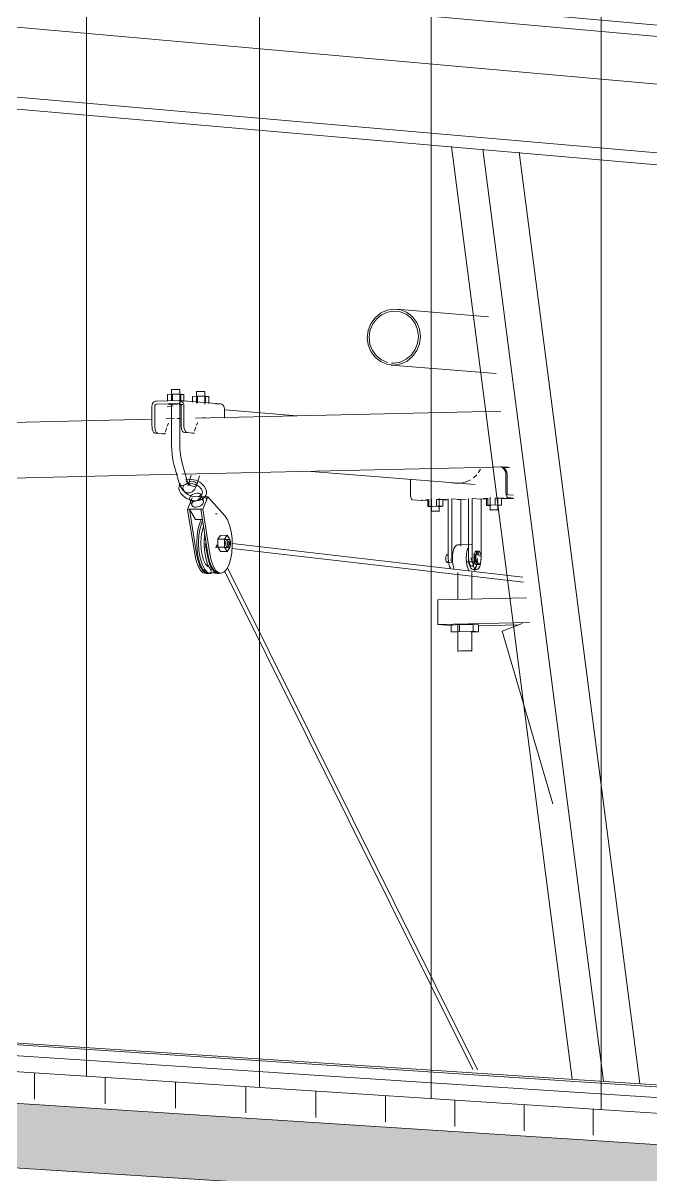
# Model space of a CAD drawing. Header units: inches. Extents: x -2804 to 58974, y -36095 to 66.
# Drawn here: x 58959.97261 to 58959.98076, y 66.03613 to 66.05106 of the extents above; entities that cross this region are included whole.
import ezdxf

# ---------------------------------------------------------------- set-up
doc = ezdxf.new("R2010")
doc.units = ezdxf.units.IN
doc.header["$MEASUREMENT"] = 0
for name, color, linetype, lineweight in [('A-GLAZ-CURT', 52, 'Continuous', 9), ('A-ROOF', 132, 'Continuous', 13), ('A-WALL-PATT', 111, 'Continuous', 13), ('L-SITE-WALL', 31, 'Continuous', 13), ('Q-SPCQ', 91, 'Continuous', 9), ('S-BEAM', 12, 'Continuous', 9)]:
    doc.layers.add(name, color=color, linetype=linetype, lineweight=lineweight)

# ---------------------------------------------------------------- blocks, each defined once
blk = doc.blocks.new('FP_69-Looking North East Copy 1')
at = {"layer": 'A-WALL-PATT', "lineweight": 9}
for p, q in [((31214.04957954965, 66.03740949605503), (31214.04957954965, 66.07802352331925)), ((31214.05182182536, 66.03726365422342), (31214.05182182536, 66.077719346713)), ((31214.0540466858, 66.03711894511163), (31214.0540466858, 66.07741753257635)), ((31214.05625433315, 66.03697535557458), (31214.05625433315, 66.07711805349274))]:
    blk.add_line(p, q, dxfattribs=at)
blk = doc.blocks.new('FP_93-Looking North East Copy 1')
at = {"layer": 'A-WALL-PATT', "lineweight": 9}
for p, q in [((31214.04890606316, 66.03711179669156), (31214.04890606316, 66.03745328151052)), ((31214.04982168903, 66.03705278568347), (31214.04982168903, 66.03739372751164)), ((31214.05073440764, 66.03699396204274), (31214.05073440764, 66.03733436260418)), ((31214.05164423292, 66.03693532487854), (31214.05164423292, 66.03727518588914)), ((31214.05255117847, 66.03687687330536), (31214.05255117847, 66.03721619647284)), ((31214.05345525804, 66.0368186064437), (31214.05345525804, 66.03715739346767)), ((31214.05435648509, 66.03676052341925), (31214.05435648509, 66.0370987759913)), ((31214.05525487326, 66.03670262336341), (31214.05525487326, 66.03704034316712)), ((31214.0561504358, 66.03664490541294), (31214.0561504358, 66.03698209412397))]:
    blk.add_line(p, q, dxfattribs=at)

msp = doc.modelspace()

# ---------------------------------------------------------------- hatches: boundary and pattern name
at = {"layer": 'A-ROOF', "lineweight": 5}
msp.add_hatch(color=256, dxfattribs=at).paths.add_polyline_path([(58960.10587731421, 66.02783758485897), (58960.10587731421, 66.02848010404192), (58959.95623789415, 66.03810640896), (58959.95623789413, 66.03724671762201), (58960.10392482617, 66.02796035477628)], flags=0)

# ---------------------------------------------------------------- linework, layer by layer
at = {"layer": 'A-ROOF'}
for p, q in [((58959.95623789416, 66.03810640896003), (58960.1058773142, 66.02848010404192)), ((58960.1058773142, 66.02783758485897), (58959.95623789416, 66.03724671762203))]:
    msp.add_line(p, q, dxfattribs=at)
at = {"layer": 'L-SITE-WALL'}
msp.add_line((58960.11326283816, 66.02831488158535), (58959.93722178512, 66.03976491708126), dxfattribs=at)
at = {"layer": 'Q-SPCQ'}
for p, q in [((58959.97745487587, 66.04735305658834), (58959.97865023276, 66.04725395010063)), ((58959.97874584801, 66.04651713874141), (58959.97738588745, 66.04662815294138)), ((58959.97453896752, 66.04617056652509), (58959.97453896753, 66.0463104534543)), ((58959.97464461984, 66.0463113129957), (58959.97464461984, 66.04558910928426)), ((58959.97486240434, 66.04613520966942), (58959.97486240434, 66.04628436060291)), ((58959.97496800312, 66.04628522017482), (58959.97496800311, 66.046120994739)), ((58959.97463713193, 66.04616767903379), (58959.97434428711, 66.04616085633371)), ((58959.97434428711, 66.04612216324377), (58959.97463713193, 66.04612898022488)), ((58959.97448600346, 66.04624606248706), (58959.97455096802, 66.04624970219909)), ((58959.97448600346, 66.04624606248706), (58959.97448600346, 66.046164173034)), ((58959.97455096802, 66.04624970219909), (58959.97465681255, 66.04625004905843)), ((58959.97455096802, 66.0461656827829), (58959.97455096802, 66.04624970219909)), ((58959.97464297565, 66.04616748473309), (58959.97516841777, 66.04612521936524)), ((58959.97464745121, 66.04615166284144), (58959.97466088478, 66.04615205608832)), ((58959.97465681255, 66.04625004905843), (58959.97469767645, 66.04624675610161)), ((58959.97465681255, 66.04625004905843), (58959.97465681255, 66.0461597673118)), ((58959.97469767645, 66.04624675610161), (58959.97465687859, 66.04624447090848)), ((58959.97469767645, 66.04624675610161), (58959.97469767645, 66.04615736170138)), ((58959.97480947072, 66.0462200063586), (58959.97487442412, 66.04622364197024)), ((58959.97480947072, 66.0462200063586), (58959.97480947072, 66.04614842390009)), ((58959.97487442412, 66.04622364197024), (58959.97498021142, 66.04622398843878)), ((58959.97487442412, 66.04622364197024), (58959.97487442412, 66.04613424069144)), ((58959.97498021142, 66.04622398843878), (58959.97502102928, 66.04622069919179)), ((58959.97498021142, 66.04622398843878), (58959.97498021142, 66.04613375756341)), ((58959.97502102928, 66.04622069919179), (58959.97498027746, 66.04621841875534)), ((58959.97502102928, 66.04622069919179), (58959.97502102928, 66.04613047473714)), ((58959.97428328867, 66.0460949486938), (58959.97428328867, 66.04584990000183)), ((58959.97431988727, 66.04585074695869), (58959.97431988727, 66.0460958001773)), ((58959.97455933571, 66.04609839501725), (58959.97448069842, 66.04608665756822)), ((58959.97455262299, 66.04611490788344), (58959.97450912721, 66.04611840205068)), ((58959.97453896752, 66.04558826314704), (58959.97453896752, 66.04612088941083)), ((58959.97463113365, 66.04611997748576), (58959.97467960296, 66.04611608281856)), ((58959.97466153958, 66.0458586533986), (58959.97466153958, 66.04610374887385)), ((58959.97469815216, 66.0461046006825), (58959.97469815216, 66.04585950067887)), ((58959.97484838194, 66.04593931719992), (58959.97881032957, 66.04603115630842)), ((58959.97511006474, 66.04612419158192), (58959.97516257809, 66.04612541359404)), ((58959.97522355861, 66.04593927055109), (58959.97522355861, 66.04606239169102)), ((58959.97523455194, 66.04604578647132), (58959.97616149171, 66.0459713453642)), ((58959.9697852547, 66.0458219524247), (58959.97428347322, 66.04592622244998)), ((58959.9744701874, 66.0459305505393), (58959.97457801789, 66.04593305008225)), ((58959.97448127759, 66.04583703658616), (58959.97449874684, 66.04587461099496)), ((58959.97461212488, 66.0459338406919), (58959.97466172442, 66.04593499042387)), ((58959.97485946696, 66.045845785229), (58959.97487692804, 66.04588336654291)), ((58959.97494302721, 66.04594577968335), (58959.9749789231, 66.04594290466311)), ((58959.9743604013, 66.0457405792221), (58959.9743237595, 66.04574349791291)), ((58959.97436035628, 66.04574434284471), (58959.97445391904, 66.04573688952085)), ((58959.97445391904, 66.04573688952085), (58959.97441732648, 66.04573604486434)), ((58959.97445391904, 66.04573688952085), (58959.97445657015, 66.04575067805249)), ((58959.97445937486, 66.04576385300162), (58959.97447279004, 66.04581334709444)), ((58959.97473502185, 66.0457495971196), (58959.97470199148, 66.04575223038049)), ((58959.97473860223, 66.04575307563492), (58959.97483212121, 66.04574561946528)), ((58959.97483212121, 66.04574561946528), (58959.97479551467, 66.0457447744863)), ((58959.97483212121, 66.04574561946528), (58959.97483292935, 66.04574998076932)), ((58959.97483757448, 66.04577258800964), (58959.97485098338, 66.04582209134509)), ((58959.97464099573, 66.04508512739696), (58959.97457254287, 66.04532676674226)), ((58959.97890381925, 66.04530923532339), (58959.97466942768, 66.04521262481899)), ((58959.97467438532, 66.04535503174127), (58959.9747437629, 66.04511008106054)), ((58959.97847488761, 66.0450794232042), (58959.97629397731, 66.0452518675405)), ((58959.97854688323, 66.04527922317975), (58959.97851531899, 66.04522929131694)), ((58959.97892134964, 66.04529897609831), (58959.97882454651, 66.04529676798892)), ((58959.97462157351, 66.0452115329941), (58959.96892139895, 66.04508147966165)), ((58959.9746521057, 66.04509393122106), (58959.97464069905, 66.04507328514092)), ((58959.97476415522, 66.04510262275505), (58959.97479292318, 66.04519967434081)), ((58959.9749005812, 66.04519274598381), (58959.97486515596, 66.04507321253551)), ((58959.97763767065, 66.04514751796482), (58959.97763767065, 66.04494630112411)), ((58959.97849512286, 66.04520486746843), (58959.97845421484, 66.04516621974435)), ((58959.97887522695, 66.04497432850388), (58959.97887522695, 66.04521295241945)), ((58959.97888988812, 66.04521178891314), (58959.97888988812, 66.04497317113831)), ((58959.97469494973, 66.04506411083048), (58959.97468978091, 66.04505466447856)), ((58959.97492251414, 66.04494161675976), (58959.97495108566, 66.04486646077432)), ((58959.97896750683, 66.04494192960244), (58959.97889966179, 66.04494728236476)), ((58959.9747471593, 66.04475730843411), (58959.97480692121, 66.04490511980103)), ((58959.9748025218, 66.04481157908666), (58959.97477394367, 66.04488673025526)), ((58959.97498219283, 66.0449202084761), (58959.97488617545, 66.04491803228737)), ((58959.97494230365, 66.04476171577375), (58959.97500658603, 66.04492076133674)), ((58959.97500658603, 66.04492076133674), (58959.97498219283, 66.0449202084761)), ((58959.97498219283, 66.0449202084761), (58959.97499131459, 66.044882907861)), ((58959.9752315626, 66.04466882817212), (58959.97500658603, 66.04492076133674)), ((58959.97777958282, 66.04487238865083), (58959.9776621433, 66.04488162067402)), ((58959.97787646316, 66.04487452243049), (58959.97778049592, 66.04487235275839)), ((58959.97779181333, 66.04487983272499), (58959.97778591386, 66.04487402878743)), ((58959.97786258459, 66.044880208586), (58959.97787640207, 66.04488398874936)), ((58959.97786258459, 66.04479235582869), (58959.97786258459, 66.044880208586)), ((58959.97787640207, 66.04479612859241), (58959.97786258459, 66.04479235582869)), ((58959.97786258459, 66.04479235582869), (58959.97791803071, 66.04479127592963)), ((58959.97787640207, 66.04488398874936), (58959.97787640207, 66.04479612859241)), ((58959.97797254247, 66.04479829838239), (58959.97787640207, 66.04479612859241)), ((58959.97790723065, 66.04473135410143), (58959.97790723064, 66.04489096147645)), ((58959.97797254247, 66.04488616279502), (58959.97805485713, 66.04488455615542)), ((58959.97797254247, 66.04488616279502), (58959.97797254247, 66.04479829838239)), ((58959.97805485713, 66.04479669488778), (58959.97797254247, 66.04479829838239)), ((58959.97797255738, 66.04488492453555), (58959.9780140167, 66.04488586203918)), ((58959.97799965497, 66.04479198850672), (58959.97804102442, 66.04479292202863)), ((58959.97801011458, 66.04489914526474), (58959.97801011456, 66.04473217184396)), ((58959.97805485713, 66.04488455615542), (58959.97805485713, 66.04479669488778)), ((58959.97812612286, 66.04488016685463), (58959.97806387469, 66.04487875951861)), ((58959.97812603194, 66.04412633421202), (58959.97812603194, 66.044892111278)), ((58959.97817362254, 66.04489318751472), (58959.97817362254, 66.0441273920901)), ((58959.97829098707, 66.04488395073285), (58959.97817362254, 66.04489318751472)), ((58959.97835915581, 66.04488543537265), (58959.97824825346, 66.04488292804044)), ((58959.97829098707, 66.04427907306022), (58959.97829098707, 66.04488395073285)), ((58959.97838780841, 66.04413215316913), (58959.97838780841, 66.04489803121844)), ((58959.97843541155, 66.044899107739), (58959.97843541155, 66.04413321132621)), ((58959.97855273768, 66.04488986852105), (58959.97843541155, 66.044899107739)), ((58959.97863795294, 66.04489173854991), (58959.97853920898, 66.04488950609912)), ((58959.97855273768, 66.04412412971239), (58959.97855273768, 66.04488986852105)), ((58959.97862400473, 66.04489742543228), (58959.97863789171, 66.04490120849667)), ((58959.97862400473, 66.04489742543228), (58959.97862400473, 66.04480953897311)), ((58959.97863789171, 66.04481331463215), (58959.97862400473, 66.04480953897311)), ((58959.97862400473, 66.04480953897311), (58959.9786795227, 66.04480845690203)), ((58959.97863789171, 66.04490120849667), (58959.97863789171, 66.04481331463215)), ((58959.97873410587, 66.04481548608733), (58959.97863789171, 66.04481331463215)), ((58959.97866869773, 66.04474851340771), (58959.97866869773, 66.04491588579937)), ((58959.97873410587, 66.04490338421078), (58959.97881642485, 66.04490177633818)), ((58959.97873410587, 66.04490338421078), (58959.97873410587, 66.04481548608733)), ((58959.97881642485, 66.04481388136213), (58959.97873410587, 66.04481548608733)), ((58959.97876039814, 66.04480915504692), (58959.97880252267, 66.0448101056076)), ((58959.97877163504, 66.04490435261809), (58959.97877163504, 66.04474933399125)), ((58959.97881642485, 66.04481388136213), (58959.97881642485, 66.04490177633818)), ((58959.97897303312, 66.0448993141999), (58959.97882790392, 66.04489603305058)), ((58959.97889966179, 66.04490960652036), (58959.97897244111, 66.04490386927003)), ((58959.9747471593, 66.04475730843411), (58959.97477155024, 66.0447578593041)), ((58959.97483902177, 66.04417575288136), (58959.9747471593, 66.04475730843411)), ((58959.97477155024, 66.0447578593041), (58959.9749179085, 66.0447611648088)), ((58959.97485013225, 66.04462414078091), (58959.97477155024, 66.0447578593041)), ((58959.97477155024, 66.0447578593041), (58959.97486340995, 66.04417629650655)), ((58959.9749179085, 66.0447611648088), (58959.97494230365, 66.04476171577375)), ((58959.97500975156, 66.04417955853874), (58959.9749179085, 66.0447611648088)), ((58959.97494230365, 66.04476171577375), (58959.97503414394, 66.04418010225763)), ((58959.97510729433, 66.044700701075), (58959.97513168172, 66.04470125106839)), ((58959.97493930165, 66.04462614857754), (58959.97485013225, 66.04462414078091)), ((58959.97497405195, 66.04436117648731), (58959.97497927828, 66.04436252847016)), ((58959.97513322905, 66.04436600650467), (58959.97528328135, 66.04436936515614)), ((58959.97513903549, 66.04437016299424), (58959.97517436653, 66.04441950793675)), ((58959.97513903549, 66.04437016299424), (58959.97522440243, 66.0443720739533)), ((58959.97513903549, 66.04426599934628), (58959.97513903549, 66.04437016299424)), ((58959.97517436653, 66.04441950793675), (58959.97525972973, 66.04442142090315)), ((58959.97525972973, 66.04442142090315), (58959.97522440243, 66.0443720739533)), ((58959.97522440243, 66.0443720739533), (58959.97522440243, 66.04426790581915)), ((58959.97522448951, 66.04436502715154), (58959.97529505268, 66.04436660647386)), ((58959.97529505268, 66.04436660647386), (58959.97525972973, 66.04442142090315)), ((58959.97529505268, 66.0442624511752), (58959.97529505268, 66.04436660647386)), ((58959.97495960419, 66.04428351697372), (58959.97496321457, 66.04427122949866)), ((58959.97496499946, 66.0442756473401), (58959.97496179027, 66.04428656952327)), ((58959.97528485841, 66.04426622732981), (58959.97510465705, 66.04426220322408)), ((58959.975121724, 66.04427477017256), (58959.97511811433, 66.04428705865264)), ((58959.9751264281, 66.04426519168408), (58959.975121724, 66.04427477017256)), ((58959.97513903549, 66.04426599934628), (58959.97522440243, 66.04426790581915)), ((58959.97517436653, 66.04421119347602), (58959.97513903549, 66.04426599934628)), ((58959.97525972973, 66.04421309747116), (58959.97517436653, 66.04421119347602)), ((58959.97522440243, 66.04426790581915), (58959.97525972973, 66.04421309747116)), ((58959.97522895985, 66.04426097537939), (58959.97529505268, 66.0442624511752)), ((58959.97525972973, 66.04421309747116), (58959.97529505268, 66.0442624511752)), ((58959.97910313155, 66.04381310165513), (58959.97532333703, 66.0442520237135)), ((58959.97532465711, 66.04431682836673), (58959.97909462727, 66.04387861997155)), ((58959.97824827809, 66.0442990716221), (58959.97842675395, 66.04430305419822)), ((58959.9784978628, 66.04416477435821), (58959.97849099481, 66.04420721645305)), ((58959.97849268602, 66.04421657709379), (58959.97851648671, 66.04421710713737)), ((58959.97818267186, 66.04407149462604), (58959.97811405861, 66.04406997137988)), ((58959.97849479144, 66.04407842382648), (58959.97836116247, 66.04407545720106)), ((58959.97845423847, 66.04417803214814), (58959.97849327271, 66.04417890070228)), ((58959.97851914441, 66.04404127050442), (58959.97849534379, 66.04404074257111)), ((58959.97500939052, 66.04392480237497), (58959.9749850068, 66.04392426198258)), ((58959.97504596727, 66.04392561298852), (58959.97502158263, 66.0439250725762)), ((58959.97511339733, 66.04392741603678), (58959.97507420404, 66.043943591156)), ((58959.97514351182, 66.04392777477099), (58959.97511912478, 66.0439272343054)), ((58959.97518009352, 66.04392858549426), (58959.97515570556, 66.0439280450087)), ((58959.97844419478, 66.0374977900507), (58959.97522749042, 66.04395167997393)), ((58959.9752630333, 66.0439985026871), (58959.97850473136, 66.03749379826172)), ((58959.97825026322, 66.04358985239477), (58959.9782502632, 66.04393929903723)), ((58959.97843035687, 66.04394070494648), (58959.97843035686, 66.04359381117985)), ((58959.97849626832, 66.04397794161368), (58959.97844866884, 66.04397688729249)), ((58959.97799346649, 66.0435841975119), (58959.97913984262, 66.04360936859597)), ((58959.97799346649, 66.04326679052858), (58959.97799346649, 66.0435841975119)), ((58959.97918084914, 66.04329267212837), (58959.97799346649, 66.04326679052858)), ((58959.97816377135, 66.04325387691063), (58959.97799346649, 66.04326679052858)), ((58959.9781637133, 66.04325852668578), (58959.97827260764, 66.04326420817296)), ((58959.9781637133, 66.04325852668578), (58959.9781637133, 66.04317065388055)), ((58959.97827260764, 66.0431763238267), (58959.9781637133, 66.04317065388055)), ((58959.9781637133, 66.04317065388055), (58959.97823147668, 66.04316552550844)), ((58959.97825026319, 66.04291942909715), (58959.97825026321, 66.0432724042291)), ((58959.97827260764, 66.04326420817296), (58959.9784492859, 66.0432647496417)), ((58959.97827260764, 66.0431763238267), (58959.97827260764, 66.04326420817296)), ((58959.9784492859, 66.04317686419553), (58959.97827260764, 66.0431763238267)), ((58959.97842373568, 66.04316687887106), (58959.97851702508, 66.04317173434785)), ((58959.97843035687, 66.04317680680673), (58959.97843035687, 66.04292080431453)), ((58959.9784492859, 66.0432647496417), (58959.97851702508, 66.04325960935235)), ((58959.9784492859, 66.0432647496417), (58959.9784492859, 66.04317686419553)), ((58959.97851702508, 66.04317173434785), (58959.9784492859, 66.04317686419553)), ((58959.97851702508, 66.04325960935235), (58959.97851702508, 66.04317173434785)), ((58959.97851717463, 66.04324764602187), (58959.97903953781, 66.04325902402869)), ((58959.97882492099, 66.04317805259903), (58959.97908600885, 66.04327661094722)), ((58959.97882492099, 66.04317805259903), (58959.97948087651, 66.04094239448757)), ((58959.97842967825, 66.04292119834079), (58959.97842365895, 66.04292192647725))]:
    msp.add_line(p, q, dxfattribs=at)
for points in [[(58959.97776483904, 66.0469988329473, 0), (58959.97775310201, 66.04709264213832, 0), (58959.97771869156, 66.04717949938829, 0), (58959.9776639549, 66.04725348326419, 0), (58959.97759262524, 66.04730955111422, 0), (58959.97750956655, 66.04734388292283, 0), (58959.97742044132, 66.04735414139292, 0), (58959.9773313241, 66.04733963059634, 0), (58959.97724828729, 66.04730134255092, 0), (58959.97717698751, 66.04724188877705, 0), (58959.97712228073, 66.04716532172363, 0), (58959.97708789216, 66.04707685839358, 0), (58959.97707616312, 66.04698252505929, 0)], [(58959.97710075046, 66.046983107289, 0), (58959.97711164197, 66.04707070357973, 0), (58959.97714357494, 66.04715284888296, 0), (58959.97719437508, 66.04722394716487, 0), (58959.97726058301, 66.04727915398406, 0), (58959.97733768937, 66.04731470642095, 0), (58959.97742044132, 66.0473281796926, 0), (58959.9775032002, 66.04731865291824, 0), (58959.9775803254, 66.04728677259867, 0), (58959.97764655908, 66.04723470929119, 0), (58959.97769738499, 66.04716601023455, 0), (58959.97772933684, 66.04708535782248, 0), (58959.97774023524, 66.04699825032777, 0)], [(58959.97707616312, 66.04698252505929, 0), (58959.97708789216, 66.04688874721326, 0), (58959.97712228073, 66.04680191253037, 0), (58959.97717698751, 66.04672793639666, 0), (58959.97724828729, 66.04667185938949, 0), (58959.9773313241, 66.04663750397805, 0), (58959.97742044132, 66.04662721378382, 0), (58959.97750956655, 66.04664169323536, 0), (58959.97759262524, 66.04667995871377, 0), (58959.9776639549, 66.04673940474544, 0), (58959.97771869156, 66.046815980956, 0), (58959.97775310201, 66.04690446788882, 0), (58959.97776483904, 66.0469988329473, 0)], [(58959.97733768937, 66.04666272961256, 0), (58959.97726058301, 66.04669463028347, 0), (58959.97719437508, 66.04674670148663, 0), (58959.97714357494, 66.04681539386756, 0), (58959.97711164197, 66.04689602682136, 0), (58959.97710075046, 66.046983107289, 0)], [(58959.97774023524, 66.04699825032777, 0), (58959.97772933684, 66.04691062668303, 0), (58959.97769738499, 66.04682846102835, 0), (58959.97764655908, 66.04675735485078, 0), (58959.9775803254, 66.04670215470729, 0), (58959.9775032002, 66.04666662172875, 0), (58959.97742044132, 66.04665317548415, 0), (58959.97738869739, 66.04665412962106, 0)], [(58959.97454303898, 66.04630975067937, 0), (58959.97453946694, 66.04631021184464, 0), (58959.97453946387, 66.04631071931485, 0), (58959.97454303013, 66.04631123850866, 0), (58959.97454992276, 66.04631173404344, 0), (58959.97455967214, 66.04631217214676, 0), (58959.97457161392, 66.0463125229586, 0)], [(58959.97457161392, 66.0463125229586, 0), (58959.9745849342, 66.04631276256734, 0), (58959.97459872517, 66.04631287464038, 0), (58959.97461204688, 66.04631285153825, 0), (58959.97462399138, 66.04631269483576, 0), (58959.97463374455, 66.04631241521446, 0), (58959.9746406417, 66.04631203173403, 0), (58959.97464421292, 66.0463115705326, 0), (58959.97464421485, 66.04631106304367, 0), (58959.97464064746, 66.0463105438538, 0)], [(58959.97486646859, 66.04628365911415, 0), (58959.97486290175, 66.04628411975992, 0), (58959.97486290223, 66.04628462665843, 0), (58959.9748664701, 66.04628514526735, 0), (58959.97487336232, 66.0462856402439, 0), (58959.97488310929, 66.04628607785365, 0), (58959.97489504675, 66.04628642827026, 0)], [(58959.97489504675, 66.04628642827026, 0), (58959.97490836123, 66.04628666760905, 0), (58959.97492214519, 66.04628677955584, 0), (58959.97493545925, 66.04628675647977, 0), (58959.97494739589, 66.04628659995377, 0), (58959.97495714159, 66.0462863206475, 0), (58959.97496403223, 66.04628593759912, 0), (58959.97496759819, 66.04628547691718, 0), (58959.97496759657, 66.04628497, 0), (58959.9749640276, 66.04628445139507, 0)], [(58959.97434428711, 66.04616085633371, 0), (58959.97432849919, 66.04615829113244, 0), (58959.97431378742, 66.0461515060663, 0), (58959.97430115432, 66.04614096359727, 0), (58959.9742914607, 66.04612738220163, 0), (58959.97428536708, 66.04611168740031, 0), (58959.97428328867, 66.0460949486938, 0)], [(58959.97469815216, 66.0461046006825, 0), (58959.97469607289, 66.04612124611835, 0), (58959.97468997678, 66.04613666034602, 0), (58959.97468027937, 66.04614979284031, 0), (58959.97466764158, 66.04615974861913, 0), (58959.97465292478, 66.04616584924132, 0), (58959.97463713193, 66.04616767903379, 0)], [(58959.97463713193, 66.04612898022488, 0), (58959.97464344904, 66.046128248188, 0), (58959.97464933569, 66.04612580784998, 0), (58959.97465439069, 66.04612182550389, 0), (58959.97465826954, 66.04611657253548, 0), (58959.9746607079, 66.04611040692974, 0), (58959.97466153958, 66.04610374887385, 0)], [(58959.97431988727, 66.0460958001773, 0), (58959.97432071868, 66.04610249577973, 0), (58959.97432315622, 66.0461087737894, 0), (58959.97432703376, 66.04611420638219, 0), (58959.97433208712, 66.04611842334049, 0), (58959.97433797193, 66.04612113728169, 0), (58959.97434428711, 66.04612216324377, 0)], [(58959.97450912721, 66.04611840205068, 0), (58959.97450510807, 66.04611891874201, 0), (58959.97450510418, 66.04611948731502, 0), (58959.97450911599, 66.04612006902491, 0), (58959.97451687017, 66.04612062422845, 0), (58959.97452783847, 66.04612111508628, 0), (58959.97454127339, 66.04612150814224, 0), (58959.97455625935, 66.04612177660465, 0), (58959.97457177495, 66.04612190217365, 0), (58959.97458676268, 66.04612187628955, 0), (58959.97460020103, 66.04612170071677, 0), (58959.9746111741, 66.04612138742367, 0), (58959.97461893404, 66.04612095776555, 0)], [(58959.97467960296, 66.04611608281856, 0), (58959.97468361989, 66.04611556619084, 0), (58959.97468362154, 66.04611499771441, 0), (58959.97467960799, 66.04611441613248, 0), (58959.97467185288, 66.04611386107841, 0), (58959.97466088478, 66.04611337037493, 0), (58959.97464745121, 66.04611297745767, 0)], [(58959.97516257809, 66.04612541359404, 0), (58959.97517836066, 66.04612358514022, 0), (58959.97519306789, 66.0461174897895, 0), (58959.97520569745, 66.04610754285594, 0), (58959.97521538855, 66.04609442217784, 0), (58959.97522148071, 66.04607902193219, 0), (58959.97522355861, 66.04606239169102, 0)], [(58959.9743237595, 66.04574349791291, 0), (58959.97431328544, 66.0457478477573, 0), (58959.9743035248, 66.04575893249921, 0), (58959.97429514289, 66.0457759969895, 0), (58959.97428871108, 66.0457978783972, 0), (58959.9742846678, 66.045823085432, 0), (58959.97428328867, 66.04584990000183, 0)], [(58959.97431988727, 66.04585074695869, 0), (58959.97432126635, 66.0458239318915, 0), (58959.97432530944, 66.04579872438511, 0), (58959.97433174097, 66.04577684256374, 0), (58959.97434012249, 66.0457597777459, 0), (58959.9743498827, 66.04574869278487, 0), (58959.97436035628, 66.04574434284471, 0)], [(58959.97470199148, 66.04575223038049, 0), (58959.97469152232, 66.04575658121458, 0), (58959.97468176624, 66.04576766822112, 0), (58959.97467338826, 66.04578473609672, 0), (58959.97466695945, 66.04580662177975, 0), (58959.97466291807, 66.04583183368848, 0), (58959.97466153958, 66.0458586533986, 0)], [(58959.97469815216, 66.04585950067887, 0), (58959.97469953059, 66.04583268047121, 0), (58959.97470357179, 66.0458074680907, 0), (58959.97471000031, 66.04578558199385, 0), (58959.97471837791, 66.04576851379058, 0), (58959.97472813354, 66.04575742656482, 0), (58959.97473860223, 66.04575307563492, 0)], [(58959.97453896754, 66.04558826314732, 0), (58959.97454573547, 66.04546673558966, 0), (58959.97455692095, 66.04539300623001, 0), (58959.97457254341, 66.04532676683078, 0)], [(58959.97464461983, 66.04558910928395, 0), (58959.97464629023, 66.04553126354516, 0), (58959.97465658962, 66.04543636543892, 0), (58959.97467438472, 66.04535503163913, 0)], [(58959.97880396816, 66.04530980191377, 0), (58959.97881928998, 66.04530722536, 0), (58959.97884226214, 66.04529771266515, 0), (58959.97886198918, 66.04528219621889, 0), (58959.97887712654, 66.04526173337172, 0), (58959.97888664241, 66.04523771869206, 0), (58959.97888988812, 66.04521178891314, 0)], [(58959.97887522695, 66.04521295241945, 0), (58959.97887198118, 66.04523888286376, 0), (58959.97886246514, 66.04526289815584, 0), (58959.9788473275, 66.04528336152073, 0), (58959.97882760009, 66.04529887835471, 0), (58959.97880462752, 66.04530839128084, 0)], [(58959.97467664084, 66.04506658473586, 0), (58959.97465899734, 66.04506855742034, 0), (58959.97464656741, 66.04507503181635, 0), (58959.97464129759, 66.04508489149005, 0), (58959.97464366784, 66.04509639948216, 0)], [(58959.97472587261, 66.04512663960303, 0), (58959.97473832445, 66.04512009242005, 0), (58959.97474361912, 66.04511015945059, 0), (58959.97474125841, 66.045098620382, 0), (58959.97473180782, 66.04508695477558, 0), (58959.97471620832, 66.0450766214369, 0), (58959.97469675826, 66.04506941771908, 0), (58959.97467664084, 66.04506658473586, 0)], [(58959.97498367769, 66.04502060600073, 0), (58959.97496218977, 66.04505853962533, 0), (58959.97494601326, 66.04507694602962, 0), (58959.97492638417, 66.04509425289402, 0), (58959.9749036298, 66.04510990314411, 0), (58959.97487828876, 66.04512333133255, 0), (58959.97485109347, 66.04513402768515, 0), (58959.97482291448, 66.04514160006765, 0), (58959.9747946766, 66.04514581905406, 0), (58959.97476726549, 66.04514663516089, 0), (58959.97474144629, 66.04514416492127, 0), (58959.97471781321, 66.04513865165893, 0)], [(58959.97493414069, 66.04500231067502, 0), (58959.97492635562, 66.04501793298036, 0), (58959.97491453688, 66.04503384031328, 0), (58959.97489876373, 66.04504931724792, 0), (58959.97487939571, 66.04506358097436, 0), (58959.97485709263, 66.0450758559077, 0), (58959.9748327892, 66.04508546072137, 0), (58959.97480762121, 66.04509189390124, 0), (58959.97478281255, 66.045094900335, 0), (58959.97475954338, 66.04509450420629, 0), (58959.97473882227, 66.04509100040333, 0)], [(58959.97474289905, 66.04511305646979, 0), (58959.97475230862, 66.04508984428244, 0), (58959.97475686172, 66.04508155835703, 0), (58959.97476098951, 66.0450754906085, 0), (58959.9747641791, 66.0450717942873, 0), (58959.97476546849, 66.04507083878136, 0)], [(58959.97476444331, 66.04510353200595, 0), (58959.9747556295, 66.04508319180769, 0), (58959.97475154938, 66.045076438024, 0), (58959.97474814478, 66.04507204599224, 0), (58959.97474660463, 66.04507041658715, 0)], [(58959.97483051804, 66.04505450164575, 0), (58959.97481287109, 66.0450561334049, 0), (58959.97479543458, 66.04506159757582, 0), (58959.9747803405, 66.04507023199095, 0), (58959.97476938498, 66.0450810211058, 0), (58959.97476391695, 66.04509263518698, 0), (58959.97476457103, 66.04510372492466, 0), (58959.97477127209, 66.04511291264124, 0), (58959.97478321024, 66.04511909416942, 0), (58959.97479894944, 66.04512150819878, 0)], [(58959.97479894944, 66.04512150819878, 0), (58959.9748165874, 66.04511985356365, 0), (58959.97483400218, 66.04511433231616, 0), (58959.97484906348, 66.04510564311647, 0), (58959.97486000544, 66.04509482481764, 0), (58959.97486549422, 66.04508318649225, 0), (58959.97486486105, 66.04507215315527, 0), (58959.9748581735, 66.0450630140656, 0), (58959.97484625081, 66.04505689135864, 0), (58959.97483051804, 66.04505450164575, 0)], [(58959.97841391364, 66.04513841796935, 0), (58959.97838036659, 66.04512107355102, 0), (58959.9782985319, 66.04509675848298, 0), (58959.97821398178, 66.04509483787584, 0), (58959.97817307125, 66.04510223591525, 0)], [(58959.97464069905, 66.04507328514092, 0), (58959.97463557158, 66.04505616624377, 0), (58959.97463425196, 66.04502499352834, 0), (58959.97464142331, 66.04499566038878, 0)], [(58959.97498439293, 66.04494302507202, 0), (58959.97497617545, 66.04492707622204, 0), (58959.9749650215, 66.0449126111181, 0), (58959.97493440852, 66.04488900826573, 0), (58959.97489338861, 66.04487398245462, 0), (58959.97486917056, 66.04487032849461, 0), (58959.97484305019, 66.0448696843286, 0), (58959.97481560992, 66.04487227073548, 0), (58959.97478760259, 66.04487818833094, 0), (58959.97475990279, 66.04488737665812, 0), (58959.97473342821, 66.04489959751955, 0), (58959.97470904703, 66.0449144488327, 0), (58959.97468749165, 66.04493140719985, 0), (58959.97465963391, 66.04496217054017, 0), (58959.97464142331, 66.04499566038878, 0)], [(58959.97464187397, 66.04508206773949, 0), (58959.97465360385, 66.04505175615839, 0), (58959.97468296575, 66.04500512101046, 0), (58959.97471676665, 66.04497886401126, 0), (58959.9747393645, 66.04497128263165, 0), (58959.97475751527, 66.0449697634023, 0)], [(58959.97468978091, 66.04505466447856, 0), (58959.9746864351, 66.04503566190634, 0), (58959.97469093881, 66.0450139600842, 0)], [(58959.97493527651, 66.0449616215755, 0), (58959.97492910478, 66.04495079791234, 0), (58959.97491957553, 66.04494106962723, 0), (58959.97490652311, 66.04493274132695, 0), (58959.97488999762, 66.04492630494975, 0), (58959.9748702931, 66.04492229140762, 0), (58959.97484795906, 66.044921177483, 0), (58959.97482379861, 66.04492330800286, 0), (58959.97479883225, 66.04492882742757, 0), (58959.97477422001, 66.04493763159705, 0), (58959.9747511483, 66.04494935204528, 0), (58959.97473070075, 66.04496337978833, 0), (58959.97471686527, 66.04497569212288, 0), (58959.97470065732, 66.04499533754947, 0), (58959.97469093881, 66.0450139600842, 0)], [(58959.97486490224, 66.0450724215849, 0), (58959.9748386966, 66.04501877949801, 0), (58959.97480677177, 66.04498611041168, 0), (58959.97477808677, 66.04497273800278, 0), (58959.97475751527, 66.0449697634023, 0)], [(58959.97492148023, 66.04491584755371, 0), (58959.97492453307, 66.04492951202326, 0), (58959.97492239051, 66.04494213192, 0), (58959.97491519877, 66.04495284722422, 0), (58959.97490344819, 66.04496092778236, 0), (58959.97488793964, 66.04496582304488, 0), (58959.97486973013, 66.0449671995518, 0), (58959.97485006047, 66.04496496361848, 0), (58959.97483027107, 66.04495926768739, 0), (58959.97481171025, 66.04495049992138, 0), (58959.97479564277, 66.04493925775279, 0), (58959.97478316344, 66.04492630718937, 0), (58959.97477512261, 66.04491253064671, 0)], [(58959.97493527651, 66.0449616215755, 0), (58959.97493862687, 66.04498061696712, 0), (58959.97493414069, 66.04500231067502, 0)], [(58959.97498439293, 66.04494302507202, 0), (58959.97498951704, 66.04496014655237, 0), (58959.97499083528, 66.0449912940183, 0), (58959.97498367769, 66.04502060600073, 0)], [(58959.9776621433, 66.04488162067402, 0), (58959.97765580951, 66.04488425689102, 0), (58959.97764990725, 66.04489099017606, 0), (58959.97764483876, 66.04490136176224, 0), (58959.9776409495, 66.04491466487498, 0), (58959.97763850457, 66.04492999288901, 0), (58959.97763767065, 66.04494630112411, 0)], [(58959.97887522695, 66.04497432850388, 0), (58959.97887605958, 66.04495801005842, 0), (58959.97887850074, 66.04494267236623, 0), (58959.97888238398, 66.04492936076717, 0), (58959.97888744464, 66.044918982465, 0), (58959.9788933378, 66.04491224469182, 0), (58959.97889966179, 66.04490960652036, 0)], [(58959.97889966179, 66.04494728236476, 0), (58959.97889713221, 66.0449483377936, 0), (58959.97889477499, 66.04495103301754, 0), (58959.97889275079, 66.04495518437673, 0), (58959.97889119755, 66.0449605089681, 0), (58959.97889022113, 66.04496664392306, 0), (58959.97888988812, 66.04497317113831, 0)], [(58959.97477512261, 66.04491253064671, 0), (58959.97477206834, 66.04489886685145, 0), (58959.97477420891, 66.0448862469013, 0), (58959.97478139863, 66.04487553083024, 0), (58959.97479314773, 66.04486744899746, 0), (58959.97480865569, 66.04486255229386, 0), (58959.97482686574, 66.04486117456561, 0), (58959.9748465368, 66.04486340982473, 0), (58959.97486632822, 66.04486910580927, 0), (58959.97488489102, 66.04487787434202, 0), (58959.97490096, 66.04488911778536, 0), (58959.97491343992, 66.04490206978981, 0), (58959.97492148023, 66.04491584755371, 0)], [(58959.97495005248, 66.04484069109816, 0), (58959.97494201279, 66.04482691338845, 0), (58959.97492953362, 66.04481396162915, 0), (58959.97491346551, 66.0448027186054, 0), (58959.97489490359, 66.04479395063801, 0), (58959.97487511301, 66.044788255326, 0), (58959.97485544269, 66.0447860208008, 0), (58959.97483723324, 66.04478739927428, 0), (58959.97482172569, 66.04479229668372, 0), (58959.97480997677, 66.04480037913474, 0), (58959.97480278702, 66.04481109569444, 0), (58959.97480064622, 66.04482371597038, 0), (58959.97480370002, 66.04483737990616, 0)], [(58959.97480370002, 66.04483737990616, 0), (58959.97481174021, 66.04485115639469, 0), (58959.97482421876, 66.04486410671292, 0)], [(58959.97487863388, 66.04488981092143, 0), (58959.9748983028, 66.04489204612092, 0), (58959.97491651171, 66.04489066886869, 0), (58959.97493201985, 66.04488577290026, 0), (58959.97494377026, 66.0448776917238, 0), (58959.974950962, 66.04486697593083, 0), (58959.97495310483, 66.04485435570828, 0), (58959.97495005248, 66.04484069109816, 0)], [(58959.9778710274, 66.04487882335125, 0), (58959.9778579633, 66.04487898958887, 0), (58959.97784730728, 66.04487928623055, 0), (58959.97783978554, 66.04487969306544, 0), (58959.97783591066, 66.04488018237338, 0), (58959.97783594684, 66.04488072081313, 0), (58959.97783989178, 66.04488127169307, 0), (58959.97784747672, 66.04488179747118, 0), (58959.97785818488, 66.04488226231362, 0), (58959.97787128657, 66.04488263453746, 0)], [(58959.9780140167, 66.04488586203918, 0), (58959.97802862082, 66.04488611630941, 0), (58959.97804372993, 66.04488623524018, 0), (58959.97805831424, 66.04488621072444, 0), (58959.97807137969, 66.04488604443334, 0), (58959.97808203581, 66.0448857477023, 0), (58959.97808955642, 66.04488534075769, 0), (58959.97809342894, 66.04488485133717, 0), (58959.97809338968, 66.04488431279837, 0), (58959.97808944138, 66.04488376184378, 0), (58959.97808185327, 66.04488323601961, 0), (58959.97807114255, 66.044882771157, 0), (58959.97805803919, 66.04488239893092, 0)], [(58959.97863511302, 66.04489574551027, 0), (58959.97862052592, 66.0448957700364, 0), (58959.97860745965, 66.04489593639954, 0), (58959.97859680459, 66.04489623326536, 0), (58959.97858928677, 66.04489664040749, 0), (58959.97858541863, 66.04489713008512, 0), (58959.97858546381, 66.04489766893157, 0), (58959.97858941945, 66.04489822022767, 0), (58959.97859701604, 66.04489874640295, 0), (58959.97860773602, 66.04489921159656, 0), (58959.97862084887, 66.04489958410156, 0)], [(58959.97876368681, 66.0449028140415, 0), (58959.97877830071, 66.04490306850384, 0), (58959.97879341752, 66.04490318752447, 0), (58959.97880800692, 66.04490316299021, 0), (58959.97882107452, 66.04490299657347, 0), (58959.97883172973, 66.04490269961826, 0), (58959.97883924633, 66.04490229236617, 0), (58959.97884311218, 66.04490180257599, 0), (58959.97884306387, 66.04490126363025, 0), (58959.97883910488, 66.04490071225946, 0), (58959.97883150514, 66.0449001860381, 0), (58959.97882078261, 66.04489972082432, 0)], [(58959.97503414394, 66.04418010225763, 0), (58959.97505231159, 66.04409588553712, 0), (58959.97507783404, 66.0440249021996, 0), (58959.97510917151, 66.04397143001223, 0), (58959.97514443414, 66.04393868941744, 0), (58959.97518149603, 66.04392864988475, 0), (58959.97521812357, 66.04394191205098, 0), (58959.97525211019, 66.04397767255584, 0), (58959.97528140916, 66.0440337734473, 0), (58959.9753042567, 66.04410683294398, 0), (58959.97531927763, 66.04419244950184, 0), (58959.97532556811, 66.04428546682213, 0), (58959.97532274968, 66.04438028388476, 0), (58959.9753109919, 66.04447119148514, 0), (58959.97529100221, 66.04455271522765, 0), (58959.97526398367, 66.04461994455266, 0), (58959.9752315626, 66.04466882817212, 0)], [(58959.97800629247, 66.04473284240467, 0), (58959.97799960712, 66.04473320288876, 0), (58959.97799013495, 66.04473346574181, 0), (58959.97797852144, 66.04473361304719, 0), (58959.97796555814, 66.04473363476392, 0), (58959.97795212861, 66.04473352941166, 0), (58959.97793914808, 66.04473330417173, 0), (58959.97792750131, 66.04473297439716, 0), (58959.977917982, 66.04473256256563, 0), (58959.97791123891, 66.0447320967464, 0), (58959.97790773142, 66.04473160868658, 0), (58959.97790769847, 66.04473113164705, 0), (58959.97791114221, 66.04473069813551, 0)], [(58959.97800619283, 66.04473144374715, 0), (58959.97800970137, 66.04473193180335, 0), (58959.97800973538, 66.04473240885994, 0), (58959.97800629247, 66.04473284240467, 0)], [(58959.9787678229, 66.04475000396162, 0), (58959.97876114113, 66.04475036472238, 0), (58959.9787516698, 66.04475062777712, 0), (58959.97874005436, 66.04475077519557, 0), (58959.97872708645, 66.04475079692892, 0), (58959.97871364997, 66.04475069149586, 0), (58959.97870066063, 66.04475046608309, 0), (58959.97868900378, 66.04475013605546, 0), (58959.97867947381, 66.04474972390781, 0), (58959.97867272019, 66.0447492577311, 0), (58959.97866920302, 66.04474876929673, 0), (58959.97866916194, 66.04474829189111, 0), (58959.97867259964, 66.04474785804689, 0)], [(58959.97876769939, 66.04474860423072, 0), (58959.97877121762, 66.0447490926615, 0), (58959.97877125978, 66.0447495700842, 0), (58959.9787678229, 66.04475000396162, 0)], [(58959.97490875074, 66.04404669612238, 0), (58959.97488467424, 66.0441286206363, 0), (58959.97486953808, 66.04422303777022, 0), (58959.97486437525, 66.04432350930652, 0), (58959.97486953808, 66.0444231831344, 0), (58959.97488467424, 66.04451526158813, 0), (58959.97490875074, 66.04459346605339, 0), (58959.97492521834, 66.04462850993048, 0)], [(58959.9749331388, 66.04459401479734, 0), (58959.97490906304, 66.04451580939276, 0), (58959.97489392734, 66.04442372982034, 0), (58959.97488876466, 66.04432405477074, 0), (58959.97489392734, 66.0442235819931, 0), (58959.97490906304, 66.04412916368292, 0), (58959.9749331388, 66.04404723813809, 0)], [(58959.9749545621, 66.04410026883042, 0), (58959.97493530306, 66.04416580804889, 0), (58959.97492319571, 66.04424133961695, 0), (58959.97491906596, 66.04432171372157, 0), (58959.97492319571, 66.04440144971002, 0), (58959.97493530306, 66.04447511046882, 0), (58959.97495363552, 66.04453535379336, 0)], [(58959.9750063066, 66.04404886426529, 0), (58959.97498223302, 66.04413079290299, 0), (58959.97496709869, 66.04422521474211, 0), (58959.97496193648, 66.04432569124398, 0), (58959.97496709869, 66.04442536995887, 0)], [(58959.97497839575, 66.04436899374888, 0), (58959.97497339865, 66.0443674499773, 0), (58959.9749679196, 66.04436208123786, 0)], [(58959.97523954323, 66.04431881954541, 0), (58959.9752402311, 66.04433210809219, 0), (58959.97524224779, 66.04434438461719, 0), (58959.97524545588, 66.04435481243097, 0), (58959.97524963667, 66.04436268087385, 0), (58959.9752545052, 66.04436745375142, 0), (58959.97525972973, 66.04436880586837, 0), (58959.97526495415, 66.04436664517155, 0), (58959.97526982245, 66.0443611189988, 0)], [(58959.97529839328, 66.04435314974569, 0), (58959.97529421299, 66.04436166483929, 0), (58959.97528934482, 66.04436719108465, 0), (58959.97528412056, 66.04436935181305, 0), (58959.97527889621, 66.04436799968443, 0), (58959.97527402781, 66.04436322675275, 0), (58959.97526984713, 66.04435535821703, 0), (58959.97526663916, 66.044344930278, 0), (58959.97526462251, 66.04433265360386, 0), (58959.97526393467, 66.0443193648942, 0), (58959.97526462251, 66.04430596984245, 0), (58959.97526663916, 66.04429338139072, 0), (58959.97526984713, 66.04428245748946, 0)], [(58959.97526984713, 66.04428245748946, 0), (58959.97527402781, 66.04427394261157, 0), (58959.97527889621, 66.04426841701037, 0), (58959.97528412056, 66.04426625718206, 0), (58959.97528934482, 66.04426761022548, 0), (58959.97529421299, 66.04427238384156, 0), (58959.97529839328, 66.04428025264787, 0), (58959.97530160091, 66.04429068037123, 0), (58959.97530361729, 66.04430295640117, 0), (58959.97530430502, 66.04431624421072, 0), (58959.97530361729, 66.04432963834768, 0), (58959.97530160091, 66.04434222611505, 0), (58959.97529839328, 66.04435314974569, 0)], [(58959.97527721059, 66.0443416805208, 0), (58959.97527922704, 66.04432909291023, 0), (58959.9752799148, 66.04431569893872, 0)], [(58959.974979659, 66.04431703236502, 0), (58959.97498172345, 66.04427684942956, 0), (58959.97498777597, 66.04423908672531, 0)], [(58959.97498632829, 66.04432623676193, 0), (58959.97499149035, 66.0442257590186, 0), (58959.97500662421, 66.0441313360031, 0), (58959.97503069707, 66.04404940633438, 0)], [(58959.97512803937, 66.04430149219908, 0), (58959.97513030847, 66.04428733111294, 0), (58959.97513391808, 66.04427504255557, 0)], [(58959.97527400289, 66.04427970781309, 0), (58959.97526982246, 66.04427183909962, 0), (58959.97526495415, 66.04426706553765, 0), (58959.97525972973, 66.04426571250592, 0), (58959.9752545052, 66.0442678723027, 0), (58959.97524963667, 66.04427339783128, 0), (58959.97524545588, 66.04428191260041, 0), (58959.97524224779, 66.0442928363642, 0), (58959.9752402311, 66.04430542465913, 0), (58959.97523954323, 66.04431881954541, 0)], [(58959.9752799148, 66.04431569893872, 0), (58959.97527922704, 66.044302411292, 0), (58959.97527721059, 66.0442901354112, 0)], [(58959.97818021846, 66.04412247930014, 0), (58959.97818263511, 66.04416940732035, 0), (58959.97818972026, 66.04421276228854, 0), (58959.97820099076, 66.04424958883254, 0), (58959.9782156781, 66.04427737701575, 0), (58959.97823278092, 66.04429423345641, 0), (58959.97825113335, 66.04429901026866, 0), (58959.97826948461, 66.04429138306013, 0)], [(58959.97837947725, 66.04425356729188, 0), (58959.97836820925, 66.04421673751531, 0), (58959.97836112569, 66.04417337869837, 0), (58959.97835870957, 66.04412644647556, 0)], [(58959.97845985847, 66.04413131901507, 0), (58959.97846102464, 66.04415397526849, 0), (58959.97846444361, 66.04417490674138, 0), (58959.97846988235, 66.04419268680134, 0), (58959.97847697008, 66.04420610370407, 0), (58959.97848522371, 66.04421424318835, 0), (58959.97849408065, 66.04421655076055, 0), (58959.97850293735, 66.04421286942899, 0), (58959.97851119021, 66.04420345033178, 0), (58959.97851827689, 66.04418893555174, 0), (58959.9785237146, 66.04417031430991, 0), (58959.97852713284, 66.04414885553453, 0)], [(58959.97855209839, 66.04412655033224, 0), (58959.97855093255, 66.04414938473454, 0), (58959.9785475144, 66.04417084377029, 0), (58959.97854207686, 66.0441894652404, 0), (58959.97853499038, 66.04420398020096, 0), (58959.97852673776, 66.04421339941875, 0), (58959.97851788133, 66.04421708080268, 0), (58959.97850902464, 66.04421477321105, 0), (58959.97850077126, 66.04420663363688, 0), (58959.97849368374, 66.0441932165799, 0), (58959.97848824516, 66.04417543631183, 0), (58959.97848482631, 66.04415450459118, 0), (58959.97848366016, 66.04413184806725, 0)], [(58959.97498515433, 66.04392428535085, 0), (58959.97494933865, 66.04393436463913, 0), (58959.9749140675, 66.04396710174524, 0), (58959.97488272243, 66.04402056843233, 0), (58959.97485719383, 66.04409154458918, 0), (58959.97483902177, 66.04417575288136, 0)], [(58959.97486340995, 66.04417629650655, 0), (58959.97488158144, 66.04409208716092, 0), (58959.97490710928, 66.04402111010657, 0), (58959.97493845339, 66.043967642732, 0), (58959.97497372349, 66.04393490518986, 0), (58959.97501079323, 66.04392486676632, 0), (58959.9750474285, 66.04393812803211, 0), (58959.97505725261, 66.04394591729212, 0)], [(58959.97505698232, 66.04393663567913, 0), (58959.97505504706, 66.04393542342751, 0), (58959.9750158544, 66.04392525427536, 0), (58959.97497665638, 66.04394142845072, 0), (58959.97494012483, 66.04398284876798, 0), (58959.97490875074, 66.04404669612238, 0)], [(58959.9749331388, 66.04404723813809, 0), (58959.97496451195, 66.04398338996842, 0), (58959.9750010424, 66.04394196910707, 0), (58959.97504023924, 66.04392579469577, 0), (58959.97507943071, 66.04393596393608, 0)], [(58959.97504023924, 66.04400310615608, 0), (58959.97500888222, 66.04401604973502, 0), (58959.974979659, 66.04404918932333, 0), (58959.9749545621, 66.04410026883042, 0)], [(58959.97505631296, 66.04396035348431, 0), (58959.97503767691, 66.04398501364967, 0), (58959.9750063066, 66.04404886426529, 0)], [(58959.97515585321, 66.04392806838094, 0), (58959.9751200451, 66.0439381487736, 0), (58959.9750847814, 66.04397088893226, 0), (58959.97505344298, 66.04402436043202, 0), (58959.97502791978, 66.04409534287187, 0), (58959.97500975156, 66.04417955853874, 0)], [(58959.97503069707, 66.04404940633438, 0), (58959.97506206643, 66.04398555490341, 0), (58959.97509859245, 66.04394413186552, 0), (58959.97513778455, 66.04392795651036, 0)], [(58959.97809378304, 66.04412172103125, 0), (58959.97809444971, 66.04413466466862, 0), (58959.97809640424, 66.04414662301635, 0), (58959.97809951345, 66.04415678107166, 0), (58959.97810356539, 66.04416444655942, 0), (58959.97810828389, 66.044169097115, 0), (58959.97811334739, 66.0441704158755, 0), (58959.97811841077, 66.04416831305633, 0), (58959.97812312905, 66.04416293204646, 0)], [(58959.9781302895, 66.04409379446756, 0), (58959.97812718064, 66.04408363661699, 0), (58959.97812312905, 66.0440759708726, 0), (58959.97811841077, 66.04407131966782, 0), (58959.97811334739, 66.04407000003947, 0), (58959.97810828389, 66.0440721020047, 0), (58959.97810356539, 66.04407748240334, 0), (58959.97809951345, 66.04408577463124, 0), (58959.97809640424, 66.04409641360716, 0), (58959.97809444971, 66.0441086742769, 0), (58959.97809378304, 66.04412172103125, 0)], [(58959.97815537936, 66.04399360876721, 0), (58959.97814322363, 66.04401848576468, 0), (58959.97813389586, 66.044050404636, 0), (58959.97812803202, 66.04408718993209, 0), (58959.97812603194, 66.04412633421202, 0)], [(58959.97816271575, 66.04412349669066, 0), (58959.97816346568, 66.04410881850117, 0), (58959.97816566435, 66.04409502469996, 0), (58959.97816916191, 66.0440830553939, 0), (58959.97817371994, 66.04407372630382, 0)], [(58959.97820099077, 66.04399215623148, 0), (58959.97818972026, 66.04403072635378, 0), (58959.97818263511, 66.0440751774163, 0), (58959.97818021846, 66.04412247930014, 0)], [(58959.97835870957, 66.04412644647556, 0), (58959.97836112569, 66.0440791403219, 0), (58959.97836820925, 66.04403468521349, 0), (58959.97837947725, 66.04399611154514, 0), (58959.97839416131, 66.04396604838546, 0)], [(58959.97850510896, 66.04411851936591, 0), (58959.97850314292, 66.04408423971273, 0), (58959.97849728321, 66.04404836239347, 0), (58959.97848796152, 66.04401788446334, 0), (58959.97847581278, 66.0439948827586, 0), (58959.97846166463, 66.04398092503816, 0), (58959.978446481, 66.04397696308132, 0), (58959.97843129657, 66.0439832676694, 0), (58959.97841714622, 66.04399940992323, 0), (58959.97840499447, 66.04402429032483, 0), (58959.97839566975, 66.04405621350016, 0), (58959.97838980783, 66.04409300370683, 0), (58959.97838780841, 66.04413215316913, 0)], [(58959.97846738531, 66.04409204491718, 0), (58959.9784634785, 66.04406812625068, 0), (58959.97845726357, 66.0440478075259, 0), (58959.9784491639, 66.04403247334851, 0), (58959.97843973136, 66.04402316881995, 0), (58959.97842960864, 66.0440205282878, 0), (58959.97841948557, 66.044024732047, 0), (58959.97841005205, 66.04403549395957, 0), (58959.97840195103, 66.04405208086331, 0), (58959.97839573477, 66.04407336247014, 0), (58959.97839182697, 66.04409788837103, 0), (58959.9783904941, 66.04412398690695, 0)], [(58959.97842448021, 66.04412931489937, 0), (58959.9784252299, 66.04411463476674, 0), (58959.97842742785, 66.04410083912424, 0), (58959.97843092427, 66.04408886820424, 0), (58959.97843548081, 66.0440795378376, 0), (58959.97844078694, 66.04407348384744, 0), (58959.978446481, 66.04407111872594, 0), (58959.97845217496, 66.04407260354417, 0), (58959.97845748077, 66.04407783700447, 0), (58959.9784620369, 66.04408646237309, 0), (58959.97846553291, 66.04409789181292, 0)], [(58959.97843541155, 66.04413321132621, 0), (58959.97843741085, 66.04409406092152, 0), (58959.97844327243, 66.04405726982186, 0), (58959.9784525966, 66.04402534586387, 0), (58959.97846474761, 66.04400046484326, 0), (58959.97847889712, 66.04398432217624, 0), (58959.97849408065, 66.0439780174089, 0), (58959.97850926337, 66.04398197943266, 0), (58959.97852341067, 66.04399593746155, 0), (58959.97853555869, 66.04401893969522, 0), (58959.97854487983, 66.04404941833873, 0), (58959.97855073919, 66.04408529650719, 0), (58959.97855273768, 66.04412412971239, 0)], [(58959.9785182769, 66.04406465873672, 0), (58959.97851119021, 66.0440512410478, 0), (58959.97850293735, 66.04404309957451, 0), (58959.97849408065, 66.04404078934355, 0), (58959.97848522371, 66.04404446805887, 0), (58959.97847697008, 66.04405388528352, 0), (58959.97846988235, 66.0440683994363, 0), (58959.97846444361, 66.04408702146435, 0), (58959.97846102464, 66.04410848222872, 0), (58959.97845985847, 66.04413131901507, 0)], [(58959.97846505158, 66.04396058231433, 0), (58959.97847973122, 66.04398837626658, 0), (58959.97849099482, 66.04402520335202, 0), (58959.97849807515, 66.04406855413445, 0), (58959.97850049009, 66.04411547513234, 0)], [(58959.97847208117, 66.04413037292035, 0), (58959.97847283082, 66.04414493735433, 0), (58959.97847502863, 66.04415839308618, 0), (58959.97847852484, 66.04416982305275, 0), (58959.97848308111, 66.04417844829479, 0)], [(58959.97850963562, 66.04408751929702, 0), (58959.97850507976, 66.04407889373009, 0), (58959.97849977427, 66.04407366015414, 0), (58959.97849408065, 66.04407217531087, 0), (58959.97848838693, 66.04407454049962, 0), (58959.97848308111, 66.04408059464477, 0), (58959.97847852484, 66.04408992524355, 0), (58959.97847502863, 66.04410189645704, 0), (58959.97847283082, 66.04411569243437, 0), (58959.97847208117, 66.04413037292035, 0)], [(58959.97848430332, 66.04417291728406, 0), (58959.97848025331, 66.04416525038621, 0), (58959.97847714557, 66.04415509042872, 0), (58959.97847519198, 66.0441431298164, 0), (58959.97847452562, 66.04413018370626, 0)], [(58959.97847452562, 66.04413018370626, 0), (58959.97847519198, 66.04411713443966, 0), (58959.97847714557, 66.04410487138927, 0), (58959.97848025331, 66.04409423032666, 0), (58959.97848430331, 66.04408593644827, 0), (58959.97848901956, 66.04408055494775, 0), (58959.97849408065, 66.04407845250432, 0), (58959.97849914165, 66.04407977231077, 0), (58959.97850385767, 66.04408442433768, 0), (58959.97850790735, 66.04409209149225, 0)], [(58959.97848366016, 66.04413184806725, 0), (58959.97848482631, 66.04410901100604, 0), (58959.97848824516, 66.04408754998124, 0), (58959.97849368374, 66.0440689277249, 0), (58959.97850077126, 66.04405441339155, 0), (58959.97850902464, 66.04404499604638, 0), (58959.97851788133, 66.04404131727877, 0), (58959.97852673776, 66.04404362752922, 0), (58959.97853499038, 66.04405176909245, 0), (58959.97854207686, 66.04406518693565, 0), (58959.9785475144, 66.0440829665765, 0), (58959.97855093255, 66.04410389642453, 0), (58959.97855209839, 66.04412655033224, 0)], [(58959.97848838693, 66.04418368104875, 0), (58959.97849408065, 66.04418516479322, 0), (58959.97849977427, 66.04418279852327, 0), (58959.97850507976, 66.04417674360428, 0), (58959.97850963562, 66.04416741274629, 0)], [(58959.97842365895, 66.04292192647725, 0), (58959.97841196299, 66.04292253191677, 0), (58959.97839538722, 66.04292297338789, 0), (58959.97837506142, 66.04292322079422, 0), (58959.9783523709, 66.04292325726861, 0), (58959.9783288624, 66.0429230803243, 0), (58959.97830613822, 66.04292270202475, 0), (58959.97828574733, 66.04292214816029, 0), (58959.97826907933, 66.0429214564876, 0), (58959.97825727015, 66.0429206741539, 0), (58959.97825112428, 66.04291985448079, 0)]]:
    msp.add_polyline3d(points, dxfattribs=at)
at = {"layer": 'S-BEAM'}
for p, q in [((58960.13040727442, 66.03758828546354), (58959.93722724358, 66.05495198648103)), ((58960.13040756542, 66.03748159001731), (58959.93722747355, 66.05479602117516)), ((58959.93722308619, 66.054131674063), (58960.13040201481, 66.0370273888539)), ((58959.9372232006, 66.05317253716233), (58960.13040215957, 66.03637130997498)), ((58960.13040247542, 66.03625660270372), (58959.93722345022, 66.05300486082888)), ((58959.97816758034, 66.04946185516889), (58959.97973285484, 66.03737182032272)), ((58959.98013797103, 66.03734506455449), (58959.97857349739, 66.04942647160331)), ((58959.97904805077, 66.04938532323955), (58959.98061159454, 66.03731394968743)), ((58959.9922388257, 66.036546603554), (58959.93722727376, 66.04016026223509)), ((58959.99223879155, 66.03652476776828), (58959.93722724353, 66.04013626688858)), ((58959.99223905147, 66.03638726060173), (58959.93722747354, 66.03998516691586))]:
    msp.add_line(p, q, dxfattribs=at)

# ---------------------------------------------------------------- block references
at = {"layer": 'A-GLAZ-CURT'}
msp.add_blockref('FP_69-Looking North East Copy 1', (27745.92385646417, 0), dxfattribs=at)
at = {"layer": 'L-SITE-WALL', "lineweight": 9}
msp.add_blockref('FP_93-Looking North East Copy 1', (27745.92385646417, 0), dxfattribs=at)

doc.saveas('drawing.dxf')
